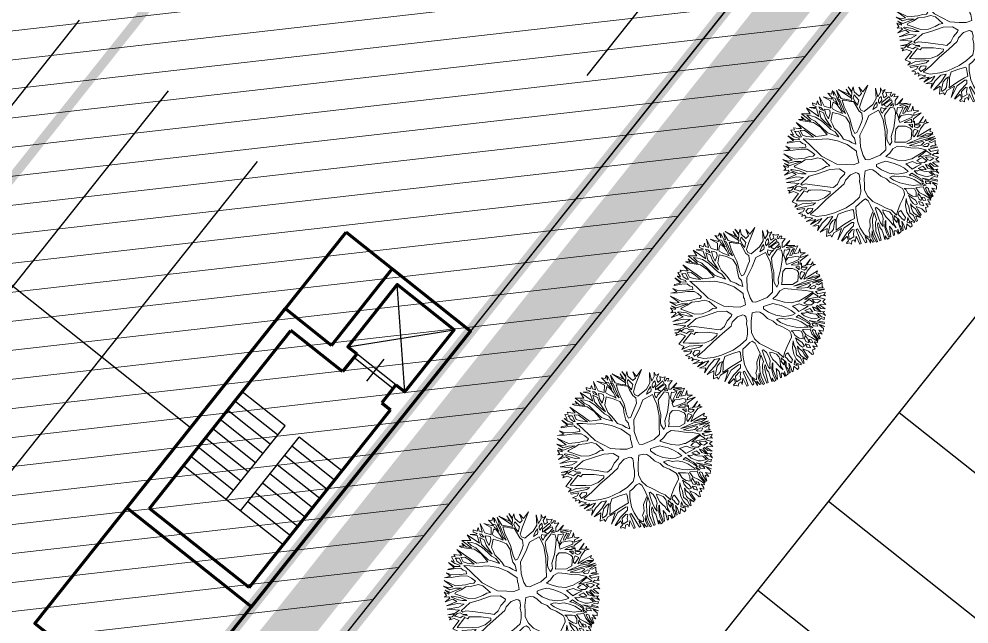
# Model space of a CAD drawing. Header units: metres. Extents: x -664657 to -643449, y -1076720 to -1062383.
# Drawn here: x -661046.04 to -661025.13, y -1065503.93 to -1065490.61 of the extents above; entities that cross this region are included whole.
import ezdxf

# ---------------------------------------------------------------- set-up
doc = ezdxf.new("R2010")
doc.units = ezdxf.units.M
doc.header["$LTSCALE"] = 0.1
doc.linetypes.add('DIVIDE', pattern=[31.75, 12.7, -6.35, 0, -6.35, 0, -6.35])
doc.layers.get('0').update_dxf_attribs({"color": 8, "lineweight": 9})
for name, color, linetype in [('AA_THER_DOPRAVA', 142, 'Continuous'), ('AA_THER_KOMUNIKACE', 201, 'Continuous'), ('AA_THER_slabá', 4, 'Continuous'), ('AA_THER_SRAFY KATASTR', 14, 'Continuous'), ('AA_THER_čerchovaná', 84, 'DIVIDE')]:
    doc.layers.add(name, color=color, linetype=linetype)
doc.layers.add('AA_THER_pomocná', color=30, linetype='Continuous', plot=False)
doc.layers.add('AA_THER_silná', color=1, linetype='Continuous', lineweight=70)
doc.layers.add('AA_THER_STAFAZ', color=252, linetype='Continuous', lineweight=0)

# ---------------------------------------------------------------- blocks, each defined once
blk = doc.blocks.new('A$C0C461CEA')
for p, q in [((0.191, 0.795), (0.205, 0.826)), ((0.205, 0.826), (0.247, 0.779)), ((0.247, 0.779), (0.283, 0.818)), ((0.283, 0.818), (0.273, 0.766)), ((0.303, 0.735), (0.335, 0.855)), ((0.335, 0.855), (0.332, 0.706)), ((0.448, 0.732), (0.381, 0.832)), ((0.381, 0.832), (0.473, 0.745)), ((0.483, 0.777), (0.463, 0.845)), ((0.463, 0.845), (0.503, 0.812)), ((0.503, 0.812), (0.541, 0.849)), ((0.541, 0.849), (0.523, 0.775)), ((0.523, 0.775), (0.552, 0.829)), ((0.552, 0.829), (0.55, 0.733)), ((0.572, 0.716), (0.592, 0.82)), ((0.592, 0.82), (0.599, 0.69)), ((0.732, 0.619), (0.623, 0.824)), ((0.623, 0.824), (0.721, 0.691)), ((-0.108, 0.579), (-0.136, 0.688)), ((-0.136, 0.688), (-0.031, 0.479)), ((-0.062, 0.681), (-0.084, 0.71)), ((-0.084, 0.71), (-0.025, 0.681)), ((0.086, 0.573), (-0.062, 0.681)), ((-0.025, 0.681), (-0.029, 0.73)), ((-0.029, 0.73), (-0.001, 0.656)), ((0.063, 0.606), (-0.009, 0.765)), ((-0.009, 0.765), (0.101, 0.706)), ((0.049, 0.709), (0.1, 0.674)), ((0.071, 0.64), (0.049, 0.709)), ((0.101, 0.706), (0.094, 0.804)), ((0.094, 0.804), (0.195, 0.61)), ((0.214, 0.725), (0.134, 0.788)), ((0.134, 0.788), (0.212, 0.751)), ((0.231, 0.749), (0.191, 0.795)), ((0.195, 0.61), (0.214, 0.725)), ((0.212, 0.751), (0.231, 0.749)), ((0.226, 0.644), (0.236, 0.684)), ((0.236, 0.684), (0.278, 0.625)), ((0.256, 0.734), (0.28, 0.713)), ((0.257, 0.695), (0.256, 0.734)), ((0.272, 0.676), (0.257, 0.695)), ((0.273, 0.766), (0.303, 0.735)), ((0.28, 0.713), (0.29, 0.678)), ((0.332, 0.706), (0.398, 0.641)), ((0.398, 0.641), (0.448, 0.732)), ((0.471, 0.697), (0.438, 0.663)), ((0.482, 0.682), (0.471, 0.697)), ((0.473, 0.745), (0.483, 0.777)), ((0.492, 0.669), (0.482, 0.682)), ((0.49, 0.711), (0.491, 0.762)), ((0.505, 0.682), (0.49, 0.711)), ((0.491, 0.762), (0.519, 0.739)), ((0.518, 0.634), (0.505, 0.682)), ((0.519, 0.739), (0.518, 0.634)), ((0.544, 0.723), (0.568, 0.689)), ((0.547, 0.66), (0.544, 0.723)), ((0.55, 0.733), (0.572, 0.716)), ((0.568, 0.689), (0.562, 0.609)), ((0.599, 0.69), (0.656, 0.641)), ((0.721, 0.691), (0.725, 0.772)), ((0.725, 0.772), (0.739, 0.638)), ((0.739, 0.638), (0.773, 0.691)), ((0.773, 0.691), (0.762, 0.79)), ((0.762, 0.79), (0.78, 0.708)), ((0.78, 0.708), (0.782, 0.71)), ((0.782, 0.71), (0.826, 0.755)), ((0.826, 0.755), (0.807, 0.687)), ((0.807, 0.687), (0.84, 0.599)), ((0.888, 0.613), (0.897, 0.711)), ((0.897, 0.711), (0.915, 0.627)), ((-0.291, 0.473), (-0.326, 0.577)), ((-0.326, 0.577), (-0.279, 0.488)), ((-0.256, 0.522), (-0.284, 0.582)), ((-0.284, 0.582), (-0.25, 0.553)), ((-0.25, 0.553), (-0.251, 0.627)), ((-0.251, 0.627), (-0.205, 0.61)), ((-0.215, 0.587), (-0.164, 0.562)), ((-0.208, 0.57), (-0.215, 0.587)), ((-0.212, 0.536), (-0.208, 0.57)), ((-0.205, 0.61), (-0.205, 0.641)), ((-0.205, 0.641), (-0.143, 0.596)), ((-0.164, 0.562), (-0.163, 0.47)), ((-0.143, 0.596), (-0.108, 0.579)), ((-0.134, 0.562), (-0.138, 0.487)), ((-0.111, 0.544), (-0.134, 0.562)), ((-0.001, 0.656), (0.063, 0.606)), ((0.115, 0.58), (0.071, 0.64)), ((0.141, 0.467), (0.086, 0.573)), ((0.1, 0.674), (0.148, 0.626)), ((0.154, 0.458), (0.115, 0.58)), ((0.148, 0.626), (0.198, 0.54)), ((0.212, 0.581), (0.226, 0.644)), ((0.236, 0.499), (0.212, 0.581)), ((0.278, 0.625), (0.267, 0.543)), ((0.291, 0.657), (0.272, 0.676)), ((0.29, 0.678), (0.291, 0.657)), ((0.298, 0.594), (0.316, 0.668)), ((0.299, 0.519), (0.298, 0.594)), ((0.359, 0.578), (0.299, 0.519)), ((0.316, 0.668), (0.354, 0.641)), ((0.392, 0.572), (0.318, 0.477)), ((0.354, 0.641), (0.373, 0.618)), ((0.373, 0.618), (0.359, 0.578)), ((0.469, 0.501), (0.392, 0.572)), ((0.419, 0.639), (0.417, 0.618)), ((0.417, 0.618), (0.449, 0.568)), ((0.438, 0.663), (0.419, 0.639)), ((0.449, 0.568), (0.492, 0.518)), ((0.503, 0.634), (0.492, 0.669)), ((0.512, 0.575), (0.503, 0.634)), ((0.511, 0.491), (0.512, 0.575)), ((0.53, 0.531), (0.539, 0.622)), ((0.539, 0.622), (0.547, 0.66)), ((0.562, 0.609), (0.551, 0.471)), ((0.581, 0.563), (0.574, 0.456)), ((0.6, 0.66), (0.581, 0.563)), ((0.629, 0.644), (0.6, 0.66)), ((0.699, 0.587), (0.629, 0.644)), ((0.656, 0.641), (0.716, 0.594)), ((0.735, 0.569), (0.699, 0.587)), ((0.716, 0.594), (0.732, 0.619)), ((0.736, 0.502), (0.735, 0.569)), ((0.756, 0.617), (0.75, 0.55)), ((0.75, 0.55), (0.759, 0.494)), ((0.785, 0.647), (0.756, 0.617)), ((0.759, 0.494), (0.811, 0.549)), ((0.811, 0.549), (0.785, 0.647)), ((0.84, 0.599), (0.888, 0.613)), ((1.024, 0.679), (0.847, 0.53)), ((0.915, 0.627), (1.024, 0.679)), ((1.039, 0.454), (1.103, 0.589)), ((1.103, 0.589), (1.074, 0.465)), ((1.137, 0.506), (1.166, 0.562)), ((1.166, 0.562), (1.164, 0.508)), ((-0.394, 0.371), (-0.482, 0.412)), ((-0.482, 0.412), (-0.394, 0.388)), ((-0.394, 0.388), (-0.424, 0.459)), ((-0.424, 0.459), (-0.372, 0.399)), ((-0.386, 0.487), (-0.377, 0.497)), ((-0.28, 0.452), (-0.386, 0.487)), ((-0.377, 0.497), (-0.291, 0.473)), ((-0.209, 0.421), (-0.28, 0.452)), ((-0.279, 0.488), (-0.209, 0.448)), ((-0.207, 0.472), (-0.256, 0.522)), ((-0.186, 0.48), (-0.212, 0.536)), ((-0.209, 0.448), (-0.207, 0.472)), ((-0.194, 0.381), (-0.209, 0.421)), ((-0.163, 0.47), (-0.186, 0.48)), ((-0.157, 0.436), (-0.114, 0.321)), ((-0.081, 0.391), (-0.157, 0.436)), ((-0.138, 0.487), (-0.095, 0.443)), ((-0.084, 0.536), (-0.111, 0.544)), ((-0.095, 0.443), (-0.013, 0.385)), ((-0.05, 0.471), (-0.084, 0.536)), ((-0.013, 0.385), (-0.05, 0.471)), ((-0.031, 0.479), (0.019, 0.379)), ((0.175, 0.322), (0.141, 0.467)), ((0.193, 0.345), (0.154, 0.458)), ((0.198, 0.54), (0.234, 0.438)), ((0.234, 0.438), (0.258, 0.367)), ((0.281, 0.388), (0.236, 0.499)), ((0.267, 0.543), (0.281, 0.388)), ((0.314, 0.414), (0.309, 0.363)), ((0.318, 0.477), (0.314, 0.414)), ((0.532, 0.422), (0.469, 0.501)), ((0.492, 0.518), (0.511, 0.491)), ((0.551, 0.471), (0.53, 0.531)), ((0.54, 0.324), (0.532, 0.422)), ((0.574, 0.456), (0.571, 0.374)), ((0.738, 0.409), (0.736, 0.502)), ((0.76, 0.363), (0.738, 0.409)), ((0.772, 0.454), (0.768, 0.41)), ((0.768, 0.41), (0.8, 0.37)), ((0.847, 0.53), (0.772, 0.454)), ((0.955, 0.401), (1.039, 0.454)), ((1.06, 0.421), (1.046, 0.396)), ((1.085, 0.438), (1.06, 0.421)), ((1.074, 0.465), (1.137, 0.506)), ((1.117, 0.447), (1.085, 0.438)), ((1.102, 0.394), (1.117, 0.447)), ((1.154, 0.472), (1.142, 0.409)), ((1.142, 0.409), (1.193, 0.416)), ((1.213, 0.508), (1.154, 0.472)), ((1.164, 0.508), (1.213, 0.508)), ((1.193, 0.416), (1.206, 0.47)), ((1.206, 0.47), (1.232, 0.441)), ((1.232, 0.441), (1.276, 0.429)), ((1.276, 0.429), (1.239, 0.399)), ((-0.495, 0.221), (-0.55, 0.309)), ((-0.55, 0.309), (-0.495, 0.256)), ((-0.436, 0.238), (-0.503, 0.376)), ((-0.503, 0.376), (-0.397, 0.235)), ((-0.256, 0.32), (-0.394, 0.371)), ((-0.372, 0.399), (-0.265, 0.347)), ((-0.265, 0.347), (-0.176, 0.312)), ((-0.174, 0.275), (-0.256, 0.32)), ((-0.162, 0.346), (-0.194, 0.381)), ((-0.176, 0.312), (-0.162, 0.346)), ((-0.142, 0.224), (-0.174, 0.275)), ((-0.114, 0.321), (-0.04, 0.095)), ((0.012, 0.333), (-0.081, 0.391)), ((0.154, 0.269), (0.012, 0.333)), ((0.019, 0.379), (0.096, 0.349)), ((0.096, 0.349), (0.175, 0.322)), ((0.24, 0.295), (0.193, 0.345)), ((0.308, 0.222), (0.24, 0.295)), ((0.258, 0.367), (0.296, 0.309)), ((0.296, 0.309), (0.308, 0.222)), ((0.309, 0.363), (0.334, 0.286)), ((0.334, 0.286), (0.348, 0.221)), ((0.513, 0.258), (0.54, 0.324)), ((0.551, 0.283), (0.534, 0.218)), ((0.571, 0.374), (0.551, 0.283)), ((0.694, 0.255), (0.731, 0.289)), ((0.834, 0.289), (0.726, 0.197)), ((0.731, 0.289), (0.76, 0.363)), ((0.8, 0.37), (0.955, 0.401)), ((0.992, 0.29), (0.834, 0.289)), ((0.943, 0.354), (0.922, 0.336)), ((0.922, 0.336), (0.992, 0.342)), ((0.983, 0.384), (0.943, 0.354)), ((1.022, 0.404), (0.983, 0.384)), ((0.99, 0.219), (0.992, 0.29)), ((0.992, 0.342), (1.008, 0.359)), ((1.008, 0.359), (1.022, 0.404)), ((1.019, 0.28), (1.014, 0.25)), ((1.04, 0.305), (1.019, 0.28)), ((1.065, 0.28), (1.04, 0.305)), ((1.046, 0.396), (1.046, 0.37)), ((1.046, 0.37), (1.102, 0.394)), ((1.084, 0.364), (1.065, 0.329)), ((1.065, 0.329), (1.216, 0.353)), ((1.11, 0.266), (1.065, 0.28)), ((1.151, 0.377), (1.084, 0.364)), ((1.115, 0.327), (1.094, 0.318)), ((1.094, 0.318), (1.123, 0.272)), ((1.157, 0.334), (1.115, 0.327)), ((1.123, 0.272), (1.221, 0.303)), ((1.216, 0.393), (1.151, 0.377)), ((1.223, 0.332), (1.157, 0.334)), ((1.221, 0.277), (1.173, 0.268)), ((1.209, 0.239), (1.221, 0.277)), ((1.216, 0.353), (1.216, 0.393)), ((1.221, 0.303), (1.223, 0.332)), ((1.265, 0.299), (1.236, 0.242)), ((1.239, 0.399), (1.239, 0.378)), ((1.239, 0.378), (1.266, 0.383)), ((1.263, 0.236), (1.379, 0.275)), ((1.336, 0.335), (1.265, 0.299)), ((1.266, 0.383), (1.281, 0.398)), ((1.308, 0.383), (1.275, 0.358)), ((1.275, 0.358), (1.336, 0.335)), ((1.281, 0.398), (1.308, 0.383)), ((1.379, 0.275), (1.301, 0.236)), ((-0.612, 0.165), (-0.577, 0.172)), ((-0.557, 0.142), (-0.612, 0.165)), ((-0.577, 0.172), (-0.583, 0.229)), ((-0.583, 0.229), (-0.536, 0.174)), ((-0.551, 0.117), (-0.557, 0.142)), ((-0.526, 0.187), (-0.556, 0.247)), ((-0.556, 0.247), (-0.505, 0.187)), ((-0.536, 0.174), (-0.526, 0.187)), ((-0.505, 0.187), (-0.335, 0.163)), ((-0.495, 0.256), (-0.436, 0.238)), ((-0.415, 0.205), (-0.495, 0.221)), ((-0.444, 0.15), (-0.46, 0.141)), ((-0.46, 0.141), (-0.318, -0.013)), ((-0.353, 0.149), (-0.444, 0.15)), ((-0.335, 0.163), (-0.415, 0.205)), ((-0.397, 0.235), (-0.263, 0.181)), ((-0.273, 0.155), (-0.353, 0.149)), ((-0.191, 0.121), (-0.273, 0.155)), ((-0.263, 0.181), (-0.194, 0.167)), ((-0.194, 0.167), (-0.145, 0.146)), ((-0.145, 0.146), (-0.114, 0.159)), ((-0.114, 0.159), (-0.142, 0.224)), ((0.266, 0.178), (0.154, 0.269)), ((0.364, 0.065), (0.266, 0.178)), ((0.348, 0.221), (0.354, 0.16)), ((0.354, 0.16), (0.409, 0.103)), ((0.485, 0.148), (0.513, 0.258)), ((0.498, 0.096), (0.485, 0.148)), ((0.534, 0.218), (0.533, 0.155)), ((0.533, 0.155), (0.567, 0.153)), ((0.567, 0.153), (0.619, 0.192)), ((0.726, 0.197), (0.588, 0.099)), ((0.619, 0.192), (0.694, 0.255)), ((0.934, -0.024), (0.985, 0.138)), ((0.985, 0.138), (0.99, 0.219)), ((1.029, 0.181), (0.99, 0.078)), ((1.014, 0.25), (1.022, 0.223)), ((1.022, 0.223), (1.057, 0.251)), ((1.054, 0.196), (1.029, 0.181)), ((1.161, 0.247), (1.054, 0.196)), ((1.057, 0.251), (1.11, 0.266)), ((1.15, 0.081), (1.193, 0.151)), ((1.207, 0.21), (1.161, 0.247)), ((1.173, 0.268), (1.209, 0.239)), ((1.193, 0.151), (1.207, 0.21)), ((1.249, 0.194), (1.201, 0.132)), ((1.236, 0.242), (1.263, 0.236)), ((1.268, 0.179), (1.249, 0.194)), ((1.314, 0.169), (1.268, 0.179)), ((1.277, 0.128), (1.319, 0.158)), ((1.411, 0.18), (1.289, 0.213)), ((1.289, 0.213), (1.317, 0.184)), ((1.301, 0.236), (1.411, 0.18)), ((1.305, 0.077), (1.384, 0.138)), ((1.319, 0.158), (1.314, 0.169)), ((1.317, 0.184), (1.443, 0.155)), ((1.367, 0.149), (1.327, 0.131)), ((1.443, 0.155), (1.34, 0.081)), ((1.384, 0.138), (1.367, 0.149)), ((-0.493, -0.002), (-0.644, 0.041)), ((-0.644, 0.041), (-0.485, 0.03)), ((-0.635, 0.101), (-0.551, 0.117)), ((-0.519, 0.086), (-0.635, 0.101)), ((-0.509, 0.126), (-0.526, 0.126)), ((-0.526, 0.126), (-0.492, 0.08)), ((-0.485, 0.03), (-0.519, 0.086)), ((-0.416, 0.057), (-0.509, 0.126)), ((-0.492, 0.08), (-0.453, 0.038)), ((-0.453, 0.038), (-0.411, 0.003)), ((-0.354, -0.026), (-0.416, 0.057)), ((-0.411, 0.003), (-0.354, -0.026)), ((-0.099, 0.096), (-0.191, 0.121)), ((-0.05, 0.048), (-0.099, 0.096)), ((0, -0.086), (-0.05, 0.048)), ((-0.04, 0.095), (0.101, -0.11)), ((0.435, -0.079), (0.364, 0.065)), ((0.409, 0.103), (0.439, 0.053)), ((0.439, 0.053), (0.476, 0.01)), ((0.476, 0.01), (0.498, 0.096)), ((0.588, 0.099), (0.514, -0.053)), ((0.99, 0.078), (0.966, -0.017)), ((1.064, -0.035), (1.15, 0.081)), ((1.184, 0.044), (1.176, -0.007)), ((1.242, 0.072), (1.184, 0.044)), ((1.201, 0.118), (1.192, 0.06)), ((1.192, 0.06), (1.242, 0.105)), ((1.201, 0.132), (1.201, 0.118)), ((1.242, 0.105), (1.277, 0.128)), ((1.297, 0.051), (1.242, 0.072)), ((1.294, 0.108), (1.276, 0.086)), ((1.276, 0.086), (1.305, 0.077)), ((1.327, 0.131), (1.294, 0.108)), ((1.347, 0.037), (1.297, 0.051)), ((1.34, 0.081), (1.406, 0.061)), ((1.386, 0.006), (1.347, 0.037)), ((1.367, -0.026), (1.386, 0.006)), ((1.421, 0.016), (1.398, -0.011)), ((1.406, 0.061), (1.454, 0.109)), ((1.495, 0.013), (1.421, 0.016)), ((1.454, 0.109), (1.431, 0.05)), ((1.431, 0.05), (1.495, 0.013)), ((-0.672, -0.144), (-0.697, -0.115)), ((-0.697, -0.115), (-0.649, -0.134)), ((-0.599, -0.118), (-0.687, -0.081)), ((-0.687, -0.081), (-0.582, -0.108)), ((-0.508, -0.101), (-0.659, -0.004)), ((-0.659, -0.004), (-0.5, -0.057)), ((-0.649, -0.134), (-0.599, -0.118)), ((-0.561, -0.129), (-0.611, -0.142)), ((-0.582, -0.108), (-0.544, -0.105)), ((-0.519, -0.137), (-0.561, -0.129)), ((-0.544, -0.105), (-0.508, -0.101)), ((-0.5, -0.057), (-0.412, -0.054)), ((-0.412, -0.054), (-0.493, -0.002)), ((-0.33, -0.078), (-0.491, -0.12)), ((-0.491, -0.12), (-0.481, -0.145)), ((-0.208, -0.104), (-0.33, -0.078)), ((-0.318, -0.013), (-0.221, -0.06)), ((-0.221, -0.06), (-0.118, -0.072)), ((-0.023, -0.134), (-0.208, -0.104)), ((-0.118, -0.072), (-0.051, -0.067)), ((-0.051, -0.067), (0, -0.086)), ((0.101, -0.19), (-0.023, -0.134)), ((0.101, -0.11), (0.215, -0.18)), ((0.412, -0.132), (0.435, -0.079)), ((0.412, -0.157), (0.412, -0.132)), ((0.514, -0.053), (0.492, -0.182)), ((0.864, -0.159), (0.934, -0.024)), ((0.908, -0.119), (0.897, -0.15)), ((0.966, -0.017), (0.908, -0.119)), ((0.946, -0.198), (0.973, -0.127)), ((0.973, -0.127), (1.064, -0.035)), ((1.084, -0.067), (1.026, -0.151)), ((1.138, -0.047), (1.084, -0.067)), ((1.225, -0.095), (1.138, -0.047)), ((1.176, -0.007), (1.277, -0.02)), ((1.271, -0.153), (1.225, -0.095)), ((1.231, -0.04), (1.321, -0.091)), ((1.289, -0.041), (1.231, -0.04)), ((1.277, -0.02), (1.367, -0.026)), ((1.324, -0.116), (1.277, -0.096)), ((1.277, -0.096), (1.303, -0.157)), ((1.346, -0.047), (1.289, -0.041)), ((1.303, -0.157), (1.324, -0.116)), ((1.321, -0.091), (1.346, -0.047)), ((1.374, -0.053), (1.346, -0.093)), ((1.346, -0.093), (1.374, -0.091)), ((1.374, -0.091), (1.353, -0.129)), ((1.353, -0.129), (1.41, -0.147)), ((1.514, -0.029), (1.374, -0.053)), ((1.398, -0.011), (1.514, -0.029)), ((1.41, -0.147), (1.519, -0.094)), ((1.519, -0.094), (1.431, -0.145)), ((-0.721, -0.288), (-0.583, -0.227)), ((-0.701, -0.157), (-0.672, -0.144)), ((-0.634, -0.167), (-0.701, -0.157)), ((-0.49, -0.229), (-0.658, -0.302)), ((-0.583, -0.227), (-0.634, -0.167)), ((-0.611, -0.142), (-0.575, -0.175)), ((-0.575, -0.175), (-0.552, -0.204)), ((-0.552, -0.204), (-0.506, -0.197)), ((-0.491, -0.179), (-0.519, -0.137)), ((-0.506, -0.197), (-0.448, -0.22)), ((-0.444, -0.203), (-0.491, -0.179)), ((-0.465, -0.267), (-0.49, -0.229)), ((-0.481, -0.145), (-0.435, -0.149)), ((-0.431, -0.251), (-0.465, -0.267)), ((-0.448, -0.22), (-0.444, -0.203)), ((-0.435, -0.149), (-0.35, -0.207)), ((-0.402, -0.266), (-0.431, -0.251)), ((-0.281, -0.328), (-0.402, -0.266)), ((-0.35, -0.207), (-0.2, -0.314)), ((0.147, -0.271), (0.101, -0.19)), ((0.128, -0.29), (0.147, -0.271)), ((0.215, -0.18), (0.302, -0.23)), ((0.302, -0.23), (0.386, -0.241)), ((0.386, -0.241), (0.412, -0.157)), ((0.492, -0.182), (0.493, -0.246)), ((0.493, -0.246), (0.533, -0.274)), ((0.71, -0.29), (0.814, -0.262)), ((0.814, -0.262), (0.864, -0.159)), ((0.897, -0.15), (0.901, -0.228)), ((0.901, -0.228), (0.946, -0.198)), ((1.009, -0.187), (0.98, -0.225)), ((0.98, -0.225), (1.12, -0.297)), ((1.026, -0.151), (1.009, -0.187)), ((1.208, -0.294), (1.276, -0.187)), ((1.287, -0.212), (1.256, -0.26)), ((1.256, -0.26), (1.262, -0.288)), ((1.262, -0.288), (1.356, -0.236)), ((1.276, -0.187), (1.271, -0.153)), ((1.318, -0.192), (1.287, -0.212)), ((1.394, -0.229), (1.298, -0.308)), ((1.356, -0.236), (1.318, -0.192)), ((1.347, -0.14), (1.333, -0.161)), ((1.333, -0.161), (1.36, -0.194)), ((1.368, -0.148), (1.347, -0.14)), ((1.36, -0.194), (1.389, -0.194)), ((1.4, -0.166), (1.368, -0.148)), ((1.389, -0.194), (1.421, -0.179)), ((1.476, -0.191), (1.394, -0.229)), ((1.421, -0.179), (1.4, -0.166)), ((1.431, -0.145), (1.486, -0.17)), ((1.541, -0.201), (1.476, -0.191)), ((1.486, -0.17), (1.527, -0.148)), ((1.527, -0.148), (1.511, -0.184)), ((1.511, -0.184), (1.541, -0.201)), ((-0.722, -0.374), (-0.67, -0.354)), ((-0.605, -0.381), (-0.722, -0.374)), ((-0.67, -0.354), (-0.721, -0.288)), ((-0.705, -0.422), (-0.705, -0.403)), ((-0.705, -0.403), (-0.475, -0.468)), ((-0.658, -0.302), (-0.588, -0.343)), ((-0.429, -0.459), (-0.605, -0.381)), ((-0.588, -0.343), (-0.459, -0.411)), ((-0.167, -0.411), (-0.281, -0.328)), ((-0.2, -0.314), (-0.141, -0.358)), ((-0.141, -0.358), (-0.098, -0.387)), ((-0.098, -0.387), (-0.025, -0.371)), ((-0.025, -0.371), (0.046, -0.318)), ((0.046, -0.318), (0.128, -0.29)), ((0.101, -0.37), (0.06, -0.41)), ((0.202, -0.337), (0.101, -0.37)), ((0.284, -0.347), (0.202, -0.337)), ((0.301, -0.364), (0.284, -0.347)), ((0.295, -0.448), (0.313, -0.389)), ((0.313, -0.389), (0.301, -0.364)), ((0.414, -0.386), (0.348, -0.481)), ((0.482, -0.404), (0.414, -0.386)), ((0.518, -0.429), (0.482, -0.404)), ((0.533, -0.274), (0.71, -0.29)), ((0.601, -0.382), (0.587, -0.408)), ((0.587, -0.408), (0.628, -0.487)), ((0.66, -0.39), (0.601, -0.382)), ((0.74, -0.406), (0.66, -0.39)), ((0.768, -0.431), (0.74, -0.406)), ((0.773, -0.347), (0.846, -0.329)), ((0.833, -0.407), (0.773, -0.347)), ((0.896, -0.469), (0.833, -0.407)), ((0.846, -0.329), (0.914, -0.295)), ((0.914, -0.295), (0.987, -0.292)), ((0.987, -0.292), (1.076, -0.35)), ((1.076, -0.35), (1.146, -0.402)), ((1.12, -0.297), (1.208, -0.294)), ((1.322, -0.346), (1.122, -0.328)), ((1.122, -0.328), (1.314, -0.377)), ((1.146, -0.366), (1.331, -0.398)), ((1.205, -0.406), (1.146, -0.366)), ((1.146, -0.402), (1.247, -0.462)), ((1.293, -0.438), (1.205, -0.406)), ((1.298, -0.308), (1.389, -0.301)), ((1.314, -0.377), (1.526, -0.421)), ((1.436, -0.382), (1.322, -0.346)), ((1.331, -0.398), (1.35, -0.423)), ((1.439, -0.334), (1.334, -0.329)), ((1.334, -0.329), (1.521, -0.375)), ((1.389, -0.301), (1.527, -0.295)), ((1.521, -0.375), (1.436, -0.382)), ((1.513, -0.369), (1.439, -0.334)), ((1.527, -0.295), (1.496, -0.321)), ((1.496, -0.321), (1.528, -0.358)), ((1.528, -0.358), (1.513, -0.369)), ((-0.671, -0.512), (-0.715, -0.477)), ((-0.715, -0.477), (-0.643, -0.483)), ((-0.602, -0.457), (-0.705, -0.422)), ((-0.697, -0.539), (-0.671, -0.512)), ((-0.651, -0.541), (-0.697, -0.539)), ((-0.643, -0.564), (-0.651, -0.541)), ((-0.643, -0.483), (-0.602, -0.457)), ((-0.562, -0.478), (-0.608, -0.497)), ((-0.608, -0.497), (-0.603, -0.545)), ((-0.603, -0.545), (-0.555, -0.54)), ((-0.439, -0.537), (-0.569, -0.566)), ((-0.528, -0.49), (-0.562, -0.478)), ((-0.555, -0.54), (-0.523, -0.534)), ((-0.5, -0.512), (-0.528, -0.49)), ((-0.523, -0.534), (-0.5, -0.512)), ((-0.475, -0.468), (-0.429, -0.459)), ((-0.459, -0.411), (-0.383, -0.446)), ((-0.274, -0.489), (-0.439, -0.537)), ((-0.383, -0.446), (-0.284, -0.456)), ((-0.284, -0.456), (-0.182, -0.436)), ((-0.099, -0.448), (-0.274, -0.489)), ((-0.182, -0.436), (-0.167, -0.411)), ((0.06, -0.41), (-0.099, -0.448)), ((0.252, -0.551), (0.271, -0.484)), ((0.271, -0.484), (0.295, -0.448)), ((0.348, -0.481), (0.309, -0.559)), ((0.544, -0.477), (0.518, -0.429)), ((0.574, -0.561), (0.544, -0.477)), ((0.628, -0.487), (0.7, -0.576)), ((0.831, -0.489), (0.768, -0.431)), ((0.885, -0.552), (0.831, -0.489)), ((0.987, -0.527), (0.896, -0.469)), ((1.063, -0.541), (0.987, -0.527)), ((1.084, -0.55), (1.063, -0.541)), ((1.24, -0.542), (1.084, -0.55)), ((1.328, -0.531), (1.24, -0.542)), ((1.247, -0.462), (1.328, -0.531)), ((1.35, -0.423), (1.293, -0.438)), ((1.308, -0.455), (1.382, -0.454)), ((1.323, -0.478), (1.308, -0.455)), ((1.367, -0.498), (1.323, -0.478)), ((1.492, -0.575), (1.361, -0.539)), ((1.361, -0.539), (1.376, -0.585)), ((1.403, -0.475), (1.367, -0.498)), ((1.526, -0.421), (1.375, -0.412)), ((1.375, -0.412), (1.53, -0.449)), ((1.382, -0.454), (1.403, -0.475)), ((1.434, -0.521), (1.395, -0.521)), ((1.395, -0.521), (1.492, -0.575)), ((1.53, -0.449), (1.415, -0.452)), ((1.415, -0.452), (1.445, -0.477)), ((1.485, -0.543), (1.434, -0.521)), ((1.445, -0.477), (1.505, -0.474)), ((1.505, -0.474), (1.477, -0.522)), ((1.477, -0.522), (1.485, -0.543)), ((-0.537, -0.67), (-0.676, -0.63)), ((-0.676, -0.63), (-0.569, -0.633)), ((-0.67, -0.585), (-0.643, -0.564)), ((-0.628, -0.583), (-0.67, -0.585)), ((-0.639, -0.698), (-0.537, -0.67)), ((-0.569, -0.633), (-0.628, -0.583)), ((-0.569, -0.566), (-0.571, -0.578)), ((-0.571, -0.578), (-0.503, -0.638)), ((-0.503, -0.638), (-0.373, -0.687)), ((0.165, -0.682), (0.215, -0.623)), ((0.215, -0.623), (0.252, -0.551)), ((0.276, -0.629), (0.273, -0.73)), ((0.309, -0.559), (0.276, -0.629)), ((0.627, -0.632), (0.574, -0.561)), ((0.648, -0.697), (0.627, -0.632)), ((0.68, -0.635), (0.71, -0.698)), ((0.723, -0.641), (0.68, -0.635)), ((0.7, -0.576), (0.793, -0.643)), ((0.755, -0.654), (0.723, -0.641)), ((0.793, -0.687), (0.755, -0.654)), ((0.793, -0.643), (0.86, -0.669)), ((0.86, -0.669), (0.919, -0.683)), ((0.927, -0.618), (0.885, -0.552)), ((0.953, -0.683), (0.927, -0.618)), ((0.973, -0.572), (1.072, -0.589)), ((0.997, -0.622), (0.973, -0.572)), ((1.018, -0.681), (0.997, -0.622)), ((1.087, -0.68), (1.018, -0.681)), ((1.072, -0.589), (1.119, -0.642)), ((1.171, -0.679), (1.087, -0.68)), ((1.119, -0.642), (1.171, -0.679)), ((1.135, -0.61), (1.181, -0.601)), ((1.169, -0.658), (1.135, -0.61)), ((1.218, -0.683), (1.169, -0.658)), ((1.271, -0.556), (1.173, -0.572)), ((1.173, -0.572), (1.345, -0.623)), ((1.181, -0.601), (1.228, -0.603)), ((1.262, -0.674), (1.218, -0.683)), ((1.228, -0.603), (1.262, -0.674)), ((1.339, -0.652), (1.266, -0.621)), ((1.266, -0.621), (1.279, -0.67)), ((1.32, -0.545), (1.271, -0.556)), ((1.279, -0.67), (1.304, -0.696)), ((1.362, -0.62), (1.32, -0.545)), ((1.367, -0.69), (1.339, -0.652)), ((1.345, -0.623), (1.362, -0.62)), ((1.404, -0.631), (1.364, -0.641)), ((1.364, -0.641), (1.432, -0.706)), ((1.376, -0.585), (1.48, -0.613)), ((1.457, -0.664), (1.404, -0.631)), ((1.461, -0.634), (1.444, -0.636)), ((1.444, -0.636), (1.457, -0.664)), ((1.48, -0.613), (1.461, -0.634)), ((-0.507, -0.691), (-0.639, -0.698)), ((-0.54, -0.767), (-0.622, -0.732)), ((-0.622, -0.732), (-0.532, -0.735)), ((-0.483, -0.76), (-0.59, -0.822)), ((-0.59, -0.822), (-0.54, -0.767)), ((-0.568, -0.862), (-0.416, -0.81)), ((-0.532, -0.735), (-0.456, -0.699)), ((-0.456, -0.699), (-0.507, -0.691)), ((-0.374, -0.724), (-0.483, -0.76)), ((-0.416, -0.81), (-0.302, -0.746)), ((-0.329, -0.8), (-0.388, -0.824)), ((-0.302, -0.746), (-0.374, -0.724)), ((-0.373, -0.687), (-0.256, -0.714)), ((-0.335, -0.847), (-0.287, -0.798)), ((-0.287, -0.798), (-0.329, -0.8)), ((-0.283, -0.813), (-0.322, -0.887)), ((-0.221, -0.753), (-0.283, -0.813)), ((-0.256, -0.714), (-0.076, -0.727)), ((-0.092, -0.771), (-0.221, -0.753)), ((-0.004, -0.791), (-0.092, -0.771)), ((-0.076, -0.727), (0.048, -0.713)), ((-0.024, -0.869), (-0.002, -0.812)), ((-0.002, -0.812), (-0.004, -0.791)), ((0.055, -0.78), (0.014, -0.86)), ((0.048, -0.713), (0.165, -0.682)), ((0.103, -0.771), (0.055, -0.78)), ((0.185, -0.745), (0.103, -0.771)), ((0.227, -0.745), (0.185, -0.745)), ((0.25, -0.786), (0.227, -0.745)), ((0.249, -0.862), (0.25, -0.786)), ((0.273, -0.73), (0.303, -0.824)), ((0.706, -0.765), (0.648, -0.697)), ((0.766, -0.864), (0.706, -0.765)), ((0.71, -0.698), (0.771, -0.775)), ((0.771, -0.775), (0.873, -0.86)), ((0.861, -0.713), (0.793, -0.687)), ((0.923, -0.765), (0.861, -0.713)), ((0.919, -0.683), (0.953, -0.683)), ((0.975, -0.826), (0.923, -0.765)), ((0.943, -0.738), (0.987, -0.729)), ((0.979, -0.769), (0.943, -0.738)), ((1.005, -0.804), (0.979, -0.769)), ((0.987, -0.729), (1.026, -0.796)), ((1.045, -0.869), (1.005, -0.804)), ((1.026, -0.796), (1.051, -0.84)), ((1.033, -0.716), (1.053, -0.774)), ((1.078, -0.743), (1.033, -0.716)), ((1.053, -0.774), (1.127, -0.856)), ((1.111, -0.744), (1.078, -0.743)), ((1.099, -0.713), (1.174, -0.717)), ((1.139, -0.759), (1.099, -0.713)), ((1.151, -0.786), (1.111, -0.744)), ((1.193, -0.78), (1.139, -0.759)), ((1.217, -0.83), (1.151, -0.786)), ((1.174, -0.717), (1.193, -0.78)), ((1.22, -0.716), (1.225, -0.775)), ((1.246, -0.741), (1.22, -0.716)), ((1.225, -0.775), (1.289, -0.835)), ((1.269, -0.792), (1.246, -0.741)), ((1.292, -0.73), (1.269, -0.733)), ((1.269, -0.733), (1.293, -0.833)), ((1.289, -0.835), (1.269, -0.792)), ((1.314, -0.791), (1.292, -0.73)), ((1.304, -0.696), (1.367, -0.69)), ((1.366, -0.826), (1.314, -0.791)), ((1.351, -0.74), (1.321, -0.736)), ((1.321, -0.736), (1.366, -0.826)), ((1.406, -0.775), (1.351, -0.74)), ((1.432, -0.706), (1.386, -0.715)), ((1.386, -0.715), (1.406, -0.775)), ((-0.457, -0.859), (-0.568, -0.862)), ((-0.519, -0.958), (-0.457, -0.859)), ((-0.463, -0.909), (-0.469, -0.936)), ((-0.469, -0.936), (-0.415, -0.93)), ((-0.446, -0.892), (-0.463, -0.909)), ((-0.388, -0.824), (-0.446, -0.892)), ((-0.415, -0.93), (-0.381, -0.913)), ((-0.381, -0.913), (-0.335, -0.847)), ((-0.322, -0.887), (-0.355, -0.942)), ((-0.355, -0.942), (-0.206, -0.924)), ((-0.105, -0.95), (-0.237, -0.968)), ((-0.206, -0.924), (-0.095, -0.918)), ((-0.078, -0.962), (-0.105, -0.95)), ((-0.095, -0.918), (-0.04, -0.918)), ((-0.04, -0.918), (-0.024, -0.869)), ((0.014, -0.86), (-0.027, -0.987)), ((0.206, -0.982), (0.243, -0.953)), ((0.243, -0.953), (0.249, -0.862)), ((0.292, -0.925), (0.277, -0.999)), ((0.309, -0.927), (0.292, -0.925)), ((0.303, -0.824), (0.376, -0.924)), ((0.33, -0.981), (0.309, -0.927)), ((0.376, -0.924), (0.427, -1.003)), ((0.75, -0.958), (0.766, -0.918)), ((0.766, -0.918), (0.766, -0.864)), ((0.789, -0.874), (0.884, -0.921)), ((0.804, -0.903), (0.789, -0.874)), ((0.804, -0.956), (0.804, -0.903)), ((0.873, -0.86), (0.932, -0.9)), ((0.884, -0.921), (0.914, -0.946)), ((0.914, -0.946), (0.914, -0.998)), ((0.932, -0.9), (0.98, -0.916)), ((0.939, -0.942), (0.95, -1.023)), ((0.95, -0.942), (0.939, -0.942)), ((1.04, -0.98), (0.95, -0.942)), ((1.031, -0.928), (0.975, -0.826)), ((0.98, -0.916), (1.029, -0.945)), ((1.029, -0.945), (1.031, -0.928)), ((1.075, -0.925), (1.045, -0.869)), ((1.05, -0.921), (1.086, -0.98)), ((1.051, -0.97), (1.05, -0.921)), ((1.051, -0.84), (1.075, -0.882)), ((1.075, -0.882), (1.075, -0.925)), ((1.259, -1.006), (1.085, -0.865)), ((1.085, -0.865), (1.242, -1.046)), ((1.098, -0.94), (1.107, -0.921)), ((1.105, -0.963), (1.098, -0.94)), ((1.107, -0.921), (1.156, -0.965)), ((1.127, -0.856), (1.163, -0.878)), ((1.163, -0.878), (1.239, -0.897)), ((1.249, -0.922), (1.189, -0.924)), ((1.189, -0.924), (1.265, -0.987)), ((1.239, -0.897), (1.217, -0.83)), ((1.293, -0.863), (1.24, -0.831)), ((1.24, -0.831), (1.264, -0.903)), ((1.281, -0.953), (1.249, -0.922)), ((1.264, -0.903), (1.302, -0.93)), ((1.302, -0.93), (1.281, -0.953)), ((1.293, -0.833), (1.345, -0.856)), ((1.327, -0.913), (1.293, -0.863)), ((1.345, -0.856), (1.318, -0.856)), ((1.318, -0.856), (1.327, -0.913)), ((-0.458, -0.964), (-0.519, -0.958)), ((-0.456, -0.999), (-0.458, -0.964)), ((-0.402, -0.959), (-0.456, -0.999)), ((-0.275, -0.955), (-0.402, -0.959)), ((-0.396, -1.075), (-0.275, -0.955)), ((-0.237, -0.968), (-0.396, -1.075)), ((-0.36, -1.114), (-0.235, -1.047)), ((-0.222, -1.071), (-0.242, -1.119)), ((-0.235, -1.047), (-0.102, -1.004)), ((-0.142, -1.045), (-0.222, -1.071)), ((-0.16, -1.106), (-0.125, -1.059)), ((-0.125, -1.059), (-0.142, -1.045)), ((-0.098, -1.074), (-0.109, -1.185)), ((-0.102, -1.004), (-0.078, -0.962)), ((-0.075, -1.069), (-0.098, -1.074)), ((-0.066, -1.3), (-0.075, -1.069)), ((-0.027, -0.987), (-0.034, -1.08)), ((-0.034, -1.08), (-0.027, -1.189)), ((0.102, -1.129), (0.142, -1.04)), ((0.184, -1.043), (0.122, -1.171)), ((0.142, -1.04), (0.206, -0.982)), ((0.246, -0.974), (0.184, -1.043)), ((0.197, -1.113), (0.23, -1.077)), ((0.23, -1.077), (0.246, -0.974)), ((0.264, -1.085), (0.258, -1.15)), ((0.277, -0.999), (0.264, -1.085)), ((0.321, -1.112), (0.333, -1.053)), ((0.333, -1.053), (0.33, -0.981)), ((0.374, -0.999), (0.362, -1.036)), ((0.362, -1.036), (0.365, -1.114)), ((0.41, -1.033), (0.374, -0.999)), ((0.444, -1.071), (0.41, -1.033)), ((0.427, -1.003), (0.48, -1.062)), ((0.457, -1.127), (0.444, -1.071)), ((0.48, -1.062), (0.512, -1.16)), ((0.558, -1.109), (0.631, -1.046)), ((0.631, -1.046), (0.693, -0.999)), ((0.746, -1.013), (0.692, -1.098)), ((0.693, -0.999), (0.75, -0.958)), ((0.726, -1.085), (0.746, -1.013)), ((0.726, -1.131), (0.726, -1.085)), ((0.79, -1.059), (0.793, -1.031)), ((0.802, -1.122), (0.79, -1.059)), ((0.793, -1.031), (0.796, -0.994)), ((0.796, -0.994), (0.85, -1.098)), ((0.813, -0.977), (0.804, -0.956)), ((0.841, -1.024), (0.813, -0.977)), ((0.885, -1.058), (0.841, -1.024)), ((0.914, -0.998), (0.885, -1.058)), ((0.903, -1.11), (0.906, -1.064)), ((0.906, -1.064), (0.934, -1.03)), ((0.934, -1.03), (0.94, -1.076)), ((0.94, -1.076), (0.939, -1.127)), ((0.95, -1.023), (1.001, -1.095)), ((1.032, -1.052), (1.04, -0.98)), ((1.059, -1.178), (1.032, -1.052)), ((1.086, -0.98), (1.051, -0.97)), ((1.059, -1.012), (1.058, -1.092)), ((1.08, -1.009), (1.059, -1.012)), ((1.097, -1.037), (1.08, -1.009)), ((1.085, -1.069), (1.097, -1.037)), ((1.092, -1.167), (1.085, -1.069)), ((1.115, -1.083), (1.103, -1.165)), ((1.156, -0.996), (1.105, -0.963)), ((1.155, -1.127), (1.115, -1.083)), ((1.192, -1.097), (1.14, -1.053)), ((1.14, -1.053), (1.155, -1.127)), ((1.156, -0.965), (1.156, -0.996)), ((1.242, -1.046), (1.185, -0.992)), ((1.185, -0.992), (1.213, -1.063)), ((1.213, -1.063), (1.192, -1.097)), ((1.265, -0.987), (1.259, -1.006)), ((-0.351, -1.121), (-0.36, -1.114)), ((-0.255, -1.094), (-0.351, -1.121)), ((-0.305, -1.172), (-0.267, -1.159)), ((-0.305, -1.187), (-0.305, -1.172)), ((-0.273, -1.193), (-0.305, -1.187)), ((-0.254, -1.22), (-0.273, -1.193)), ((-0.267, -1.159), (-0.255, -1.094)), ((-0.227, -1.182), (-0.254, -1.22)), ((-0.242, -1.119), (-0.248, -1.151)), ((-0.248, -1.151), (-0.172, -1.146)), ((-0.189, -1.184), (-0.227, -1.182)), ((-0.141, -1.15), (-0.193, -1.224)), ((-0.193, -1.224), (-0.189, -1.184)), ((-0.172, -1.146), (-0.16, -1.106)), ((-0.146, -1.278), (-0.141, -1.15)), ((-0.109, -1.185), (-0.125, -1.278)), ((-0.029, -1.216), (-0.041, -1.296)), ((-0.006, -1.273), (-0.029, -1.216)), ((-0.027, -1.189), (0.003, -1.241)), ((0.022, -1.26), (0.051, -1.215)), ((0.051, -1.215), (0.056, -1.171)), ((0.097, -1.194), (0.053, -1.265)), ((0.056, -1.171), (0.102, -1.129)), ((0.072, -1.268), (0.097, -1.194)), ((0.122, -1.171), (0.102, -1.252)), ((0.128, -1.374), (0.143, -1.221)), ((0.143, -1.221), (0.197, -1.113)), ((0.183, -1.225), (0.149, -1.374)), ((0.207, -1.153), (0.183, -1.225)), ((0.232, -1.127), (0.207, -1.153)), ((0.219, -1.203), (0.227, -1.18)), ((0.228, -1.245), (0.219, -1.203)), ((0.227, -1.18), (0.232, -1.127)), ((0.258, -1.15), (0.261, -1.188)), ((0.261, -1.188), (0.267, -1.213)), ((0.267, -1.213), (0.294, -1.15)), ((0.325, -1.162), (0.284, -1.234)), ((0.294, -1.15), (0.321, -1.112)), ((0.297, -1.24), (0.34, -1.156)), ((0.34, -1.156), (0.325, -1.162)), ((0.365, -1.114), (0.382, -1.166)), ((0.382, -1.166), (0.395, -1.216)), ((0.395, -1.216), (0.4, -1.254)), ((0.418, -1.245), (0.443, -1.184)), ((0.443, -1.184), (0.457, -1.127)), ((0.48, -1.148), (0.458, -1.192)), ((0.458, -1.192), (0.465, -1.255)), ((0.465, -1.255), (0.5, -1.209)), ((0.5, -1.209), (0.48, -1.148)), ((0.513, -1.215), (0.486, -1.253)), ((0.512, -1.16), (0.558, -1.109)), ((0.513, -1.24), (0.513, -1.215)), ((0.564, -1.133), (0.538, -1.164)), ((0.538, -1.164), (0.551, -1.2)), ((0.551, -1.2), (0.555, -1.234)), ((0.596, -1.13), (0.564, -1.133)), ((0.603, -1.193), (0.596, -1.13)), ((0.61, -1.247), (0.603, -1.193)), ((0.692, -1.098), (0.664, -1.19)), ((0.664, -1.19), (0.665, -1.262)), ((0.695, -1.217), (0.726, -1.131)), ((0.724, -1.278), (0.695, -1.217)), ((0.745, -1.173), (0.74, -1.228)), ((0.766, -1.11), (0.745, -1.173)), ((0.77, -1.152), (0.766, -1.11)), ((0.794, -1.206), (0.77, -1.152)), ((0.797, -1.267), (0.794, -1.206)), ((0.821, -1.155), (0.802, -1.122)), ((0.873, -1.249), (0.817, -1.181)), ((0.817, -1.181), (0.817, -1.235)), ((0.854, -1.157), (0.821, -1.155)), ((0.85, -1.098), (0.854, -1.157)), ((0.88, -1.134), (0.881, -1.188)), ((0.924, -1.173), (0.88, -1.134)), ((0.881, -1.188), (0.919, -1.222)), ((0.924, -1.139), (0.903, -1.11)), ((0.919, -1.222), (0.924, -1.173)), ((0.939, -1.127), (0.924, -1.139)), ((0.949, -1.154), (0.955, -1.101)), ((0.985, -1.168), (0.949, -1.154)), ((0.955, -1.101), (0.983, -1.126)), ((1.007, -1.252), (0.962, -1.21)), ((0.962, -1.21), (0.967, -1.269)), ((0.983, -1.126), (0.985, -1.168)), ((1.001, -1.095), (1.036, -1.157)), ((1.044, -1.201), (1.006, -1.17)), ((1.006, -1.17), (1.011, -1.208)), ((1.011, -1.208), (1.015, -1.233)), ((1.036, -1.157), (1.049, -1.184)), ((1.049, -1.184), (1.044, -1.201)), ((1.058, -1.092), (1.075, -1.163)), ((1.075, -1.163), (1.059, -1.178)), ((1.103, -1.165), (1.092, -1.167)), ((-0.125, -1.278), (-0.146, -1.278)), ((-0.041, -1.296), (-0.066, -1.3)), ((-0.005, -1.34), (-0.006, -1.273)), ((0.016, -1.281), (-0.005, -1.34)), ((0.003, -1.241), (0.022, -1.26)), ((0.029, -1.341), (0.016, -1.281)), ((0.052, -1.345), (0.029, -1.341)), ((0.053, -1.265), (0.052, -1.345)), ((0.075, -1.366), (0.072, -1.268)), ((0.102, -1.252), (0.094, -1.366)), ((0.2, -1.386), (0.217, -1.3)), ((0.229, -1.342), (0.206, -1.388)), ((0.217, -1.3), (0.228, -1.245)), ((0.233, -1.402), (0.229, -1.342)), ((0.264, -1.316), (0.263, -1.398)), ((0.284, -1.234), (0.264, -1.316)), ((0.279, -1.392), (0.297, -1.24)), ((0.347, -1.25), (0.294, -1.391)), ((0.338, -1.397), (0.36, -1.309)), ((0.36, -1.309), (0.347, -1.25)), ((0.377, -1.342), (0.355, -1.395)), ((0.403, -1.357), (0.377, -1.342)), ((0.4, -1.254), (0.409, -1.275)), ((0.406, -1.411), (0.403, -1.357)), ((0.432, -1.344), (0.406, -1.411)), ((0.409, -1.275), (0.423, -1.315)), ((0.423, -1.315), (0.418, -1.245)), ((0.42, -1.407), (0.432, -1.344)), ((0.486, -1.253), (0.46, -1.398)), ((0.477, -1.394), (0.493, -1.337)), ((0.482, -1.299), (0.513, -1.24)), ((0.493, -1.337), (0.482, -1.299)), ((0.539, -1.269), (0.494, -1.396)), ((0.527, -1.399), (0.541, -1.319)), ((0.541, -1.319), (0.539, -1.269)), ((0.583, -1.338), (0.544, -1.397)), ((0.555, -1.234), (0.577, -1.28)), ((0.577, -1.28), (0.61, -1.247)), ((0.607, -1.407), (0.583, -1.338)), ((0.598, -1.319), (0.639, -1.264)), ((0.628, -1.352), (0.598, -1.319)), ((0.639, -1.264), (0.628, -1.352)), ((0.65, -1.333), (0.637, -1.397)), ((0.687, -1.373), (0.65, -1.333)), ((0.665, -1.262), (0.678, -1.314)), ((0.678, -1.314), (0.695, -1.358)), ((0.695, -1.358), (0.687, -1.373)), ((0.72, -1.371), (0.724, -1.278)), ((0.751, -1.301), (0.737, -1.372)), ((0.74, -1.228), (0.746, -1.259)), ((0.746, -1.259), (0.797, -1.349)), ((0.797, -1.349), (0.751, -1.301)), ((0.81, -1.334), (0.797, -1.267)), ((0.825, -1.323), (0.81, -1.334)), ((0.817, -1.235), (0.825, -1.323)), ((0.894, -1.316), (0.873, -1.249)), ((0.913, -1.32), (0.894, -1.316)), ((0.929, -1.257), (0.913, -1.32)), ((0.967, -1.269), (0.929, -1.257)), ((1.015, -1.233), (1.007, -1.252)), ((0.094, -1.366), (0.075, -1.366)), ((0.149, -1.374), (0.128, -1.374)), ((0.206, -1.388), (0.2, -1.386)), ((0.263, -1.398), (0.233, -1.402)), ((0.294, -1.391), (0.279, -1.392)), ((0.355, -1.395), (0.338, -1.397)), ((0.46, -1.398), (0.42, -1.407)), ((0.494, -1.396), (0.477, -1.394)), ((0.544, -1.397), (0.527, -1.399)), ((0.637, -1.397), (0.607, -1.407)), ((0.737, -1.372), (0.72, -1.371))]:
    blk.add_line(p, q)

msp = doc.modelspace()

# ---------------------------------------------------------------- hatches: boundary and pattern name
at = {"layer": 'AA_THER_SRAFY KATASTR', "lineweight": 5}
h = msp.add_hatch(dxfattribs=at)
h.set_pattern_fill('ANSI31', color=1, scale=0.2, style=0)
h.set_pattern_definition([(6.512676, (-656813.00584, -1068876.23894), (-0.07202362, 0.63090221), [])])
h.paths.add_polyline_path([(-661050.859, -1065471.057), (-661036.769, -1065482.26), (-661035.525, -1065480.694), (-661026.132, -1065488.162), (-661082.245, -1065558.738), (-661093.14, -1065553.159), (-661090.6, -1065549.965), (-661097.259, -1065546.555), (-661112.995, -1065538.496), (-661115.535, -1065541.69), (-661145.797, -1065526.192), (-661138.179, -1065516.611), (-661130.916, -1065520.33), (-661119.471, -1065505.935), (-661125.733, -1065500.956), (-661118.265, -1065491.563), (-661093.185, -1065511.503), (-661085.717, -1065502.11), (-661104.534, -1065487.149), (-661100.8, -1065482.452), (-661107.062, -1065477.474), (-661099.594, -1065468.081), (-661093.332, -1065473.059), (-661082.13, -1065458.97), (-661088.392, -1065453.991), (-661080.924, -1065444.598), (-661049.614, -1065469.492)])

# ---------------------------------------------------------------- linework, layer by layer
at = {"layer": 'AA_THER_DOPRAVA', "color": 23, "const_width": 1}
msp.add_lwpolyline([(-661184.827, -1065512.775), (-661142.708, -1065534.027), (-661107.699, -1065543.842), (-661081.799, -1065556.532), (-661026.933, -1065487.525), (-661028.25, -1065469.033)], dxfattribs=at)
at = {"layer": 'AA_THER_KOMUNIKACE'}
for p, q in [((-661043.782, -1065520.806), (-661012.634, -1065481.63)), ((-661052.27, -1065521.038), (-661025.638, -1065487.541)), ((-661022.362, -1065502.703), (-661026.668, -1065499.28)), ((-661023.918, -1065504.66), (-661028.223, -1065501.237)), ((-661025.474, -1065506.617), (-661029.779, -1065503.194))]:
    msp.add_line(p, q, dxfattribs=at)
at = {"layer": 'AA_THER_pomocná'}
msp.add_lwpolyline([(-661071.502, -1065461.671), (-661064.066, -1065467.583), (-661060.643, -1065463.278), (-661028.942, -1065488.483), (-661036.099, -1065497.485), (-661038.839, -1065495.306), (-661045.684, -1065503.917), (-661042.945, -1065506.095), (-661053.836, -1065519.793), (-661061.663, -1065513.569), (-661069.131, -1065522.962), (-661086.782, -1065508.929), (-661072.157, -1065490.534), (-661076.306, -1065487.236), (-661079.729, -1065491.541), (-661089.239, -1065483.979)], close=True, dxfattribs=at)
at = {"layer": 'AA_THER_silná'}
for p, q in [((-661039.159, -1065497.798), (-661037.821, -1065496.115)), ((-661036.099, -1065497.485), (-661037.821, -1065496.115)), ((-661040.363, -1065497.224), (-661040.177, -1065496.989)), ((-661039.159, -1065497.798), (-661040.177, -1065496.989)), ((-661043.662, -1065501.373), (-661040.363, -1065497.224)), ((-661043.162, -1065501.387), (-661040.05, -1065497.473)), ((-661040.922, -1065503.551), (-661036.099, -1065497.485)), ((-661038.915, -1065498.375), (-661040.05, -1065497.473)), ((-661038.604, -1065497.984), (-661038.729, -1065498.141)), ((-661038.729, -1065498.141), (-661038.915, -1065498.375)), ((-661037.743, -1065498.669), (-661037.867, -1065498.825)), ((-661037.867, -1065498.825), (-661038.054, -1065499.06)), ((-661038.054, -1065499.06), (-661037.858, -1065499.216)), ((-661040.97, -1065503.129), (-661037.858, -1065499.216)), ((-661040.922, -1065503.551), (-661043.662, -1065501.373)), ((-661040.97, -1065503.129), (-661043.162, -1065501.387))]:
    msp.add_line(p, q, dxfattribs=at)
at = {"layer": 'AA_THER_silná', "const_width": 0.25}
msp.add_lwpolyline([(-661104.534, -1065487.149), (-661075.907, -1065451.143), (-661028.942, -1065488.483), (-661053.836, -1065519.793), (-661073.404, -1065504.234)], dxfattribs=at)
at = {"layer": 'AA_THER_silná'}
msp.add_lwpolyline([(-661038.839, -1065495.306), (-661036.099, -1065497.485), (-661042.945, -1065506.095), (-661045.684, -1065503.917)], close=True, dxfattribs=at)
msp.add_lwpolyline([(-661037.743, -1065498.669), (-661037.547, -1065498.824), (-661036.458, -1065497.454), (-661037.711, -1065496.459), (-661038.8, -1065497.828), (-661038.604, -1065497.984)], dxfattribs=at)
at = {"layer": 'AA_THER_slabá'}
for p, q in [((-661042.261, -1065499.611), (-661059.873, -1065485.609)), ((-661030.116, -1065487.549), (-661033.539, -1065491.855)), ((-661044.709, -1065490.639), (-661051.555, -1065499.249)), ((-661042.752, -1065492.195), (-661049.598, -1065500.805)), ((-661040.795, -1065493.751), (-661047.641, -1065502.361)), ((-661038.839, -1065495.306), (-661045.684, -1065503.917)), ((-661038.839, -1065495.306), (-661045.684, -1065503.917)), ((-661037.547, -1065498.824), (-661037.711, -1065496.459)), ((-661038.8, -1065497.828), (-661036.458, -1065497.454)), ((-661037.805, -1065498.747), (-661038.666, -1065498.062)), ((-661037.743, -1065498.669), (-661038.604, -1065497.984)), ((-661038.379, -1065498.585), (-661037.996, -1065498.103)), ((-661040.181, -1065499.566), (-661041.121, -1065498.819)), ((-661040.343, -1065499.77), (-661041.282, -1065499.023)), ((-661040.505, -1065499.973), (-661041.444, -1065499.226)), ((-661040.667, -1065500.177), (-661041.606, -1065499.43)), ((-661040.829, -1065500.38), (-661041.768, -1065499.633)), ((-661041.476, -1065501.194), (-661040.181, -1065499.566)), ((-661040.99, -1065500.584), (-661041.93, -1065499.837)), ((-661041.163, -1065501.443), (-661039.868, -1065499.815)), ((-661038.929, -1065500.562), (-661039.868, -1065499.815)), ((-661041.152, -1065500.787), (-661042.091, -1065500.04)), ((-661039.091, -1065500.765), (-661040.03, -1065500.019)), ((-661041.314, -1065500.991), (-661042.253, -1065500.244)), ((-661039.253, -1065500.969), (-661040.192, -1065500.222)), ((-661040.223, -1065502.19), (-661042.415, -1065500.447)), ((-661039.414, -1065501.172), (-661040.354, -1065500.426)), ((-661039.576, -1065501.376), (-661040.515, -1065500.629)), ((-661039.738, -1065501.579), (-661040.677, -1065500.833)), ((-661039.9, -1065501.783), (-661040.839, -1065501.036)), ((-661040.062, -1065501.987), (-661041.001, -1065501.24))]:
    msp.add_line(p, q, dxfattribs=at)
at = {"layer": 'AA_THER_SRAFY KATASTR', "const_width": 0.3}
msp.add_lwpolyline([(-661118.265, -1065491.563), (-661093.185, -1065511.503), (-661085.717, -1065502.11), (-661104.534, -1065487.149), (-661100.8, -1065482.452), (-661107.062, -1065477.474), (-661099.594, -1065468.081), (-661093.332, -1065473.059), (-661082.13, -1065458.97), (-661088.392, -1065453.991), (-661080.924, -1065444.598), (-661049.614, -1065469.492), (-661050.859, -1065471.057), (-661036.769, -1065482.26), (-661035.525, -1065480.694), (-661026.132, -1065488.162), (-661082.245, -1065558.738), (-661093.14, -1065553.159), (-661090.6, -1065549.965), (-661097.259, -1065546.555), (-661112.995, -1065538.496)], dxfattribs=at)
at = {"layer": 'AA_THER_SRAFY KATASTR'}
msp.add_lwpolyline([(-661135.995, -1065526.718), (-661081.522, -1065554.615), (-661028.942, -1065488.483), (-661075.907, -1065451.143)], close=True, dxfattribs=at)
at = {"layer": 'AA_THER_čerchovaná', "const_width": 0.2}
msp.add_lwpolyline([(-661093.14, -1065553.159), (-661035.525, -1065480.694), (-661026.132, -1065488.162), (-661082.245, -1065558.738), (-661093.14, -1065553.159)], dxfattribs=at)

# ---------------------------------------------------------------- block references
at = {"layer": 'AA_THER_STAFAZ', "linetype": 'Continuous', "xscale": 1.536000000013938, "yscale": 1.536000000005588, "zscale": 1.536, "rotation": 28.03608760909738}
for p in [(-661025.764, -1065490.599), (-661028.254, -1065493.73), (-661030.743, -1065496.861), (-661033.232, -1065499.992), (-661035.722, -1065503.123)]:
    msp.add_blockref('A$C0C461CEA', p, dxfattribs=at)

doc.saveas('drawing.dxf')
